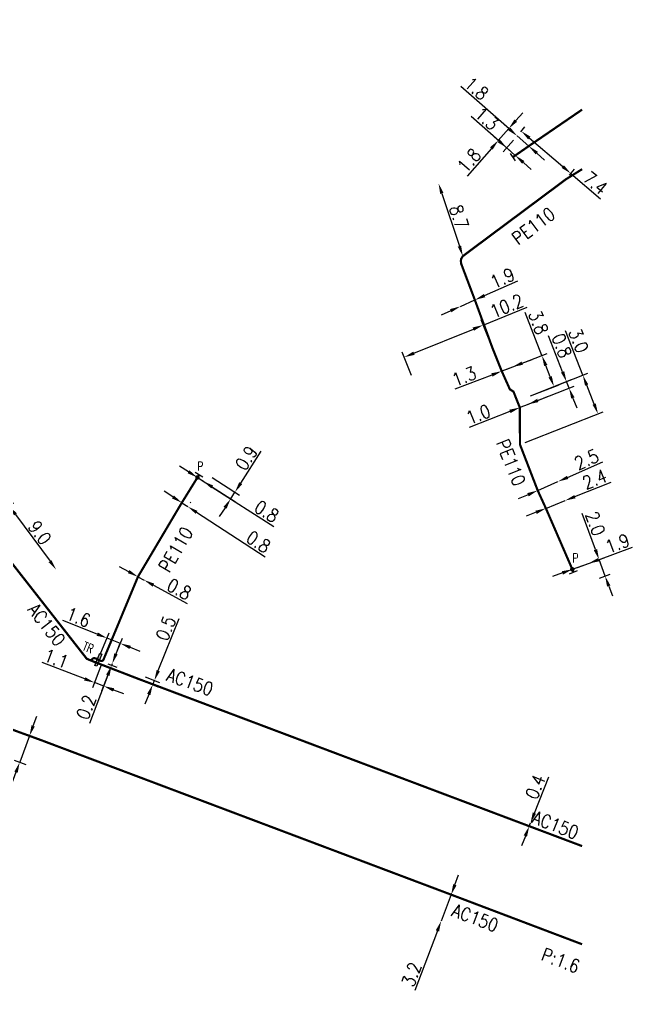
# Model space of a CAD drawing. Header units: millimetres. Extents: x 155997 to 157006, y 121209 to 122008.
# Drawn here: x 156936.1 to 157005.7, y 121354.8 to 121465 of the extents above; entities that cross this region are included whole.
import ezdxf
from ezdxf.enums import TextEntityAlignment as Align

# ---------------------------------------------------------------- set-up
doc = ezdxf.new("R2010")
doc.units = ezdxf.units.MM
doc.linetypes.add('L_25_AP', pattern=[2000, 1000, 1000])
doc.linetypes.add('L_25_PE', pattern=[2000, 1000, 1000])
doc.layers.get('0').update_dxf_attribs({"linetype": 'CONTINUOUS'})
for name, color, linetype in [('L_150', 1, 'CONTINUOUS'), ('L_300', 7, 'CONTINUOUS'), ('L_340', 7, 'CONTINUOUS')]:
    doc.layers.add(name, color=color, linetype=linetype)
doc.styles.add('G_ROMANS', font='ROMANS.SHX', dxfattribs={"width": 0.75})
doc.styles.get("Standard").update_dxf_attribs({"font": 'romans.shx', "width": 0.85})
doc.dimstyles.get("Standard").update_dxf_attribs({"dimtxt": 1.5, "dimasz": 1.2, "dimexe": 0.625, "dimexo": 0.625, "dimgap": 0.25, "dimtad": 1, "dimdec": 1, "dimzin": 0, "dimdsep": 46, "dimtxsty": 'Standard', "dimcen": -0.5, "dimadec": 0, "dimazin": 0, "dimtfac": 1, "dimtdec": 1, "dimtmove": 0, "dimatfit": 3, "dimfxl": 0, "dimtolj": 1, "dimtzin": 0, "dimarcsym": 0})

# ---------------------------------------------------------------- blocks, each defined once
blk = doc.blocks.new('L_340_07')
at = {"color": 0, "linetype": 'Continuous', "const_width": 0.25, "flags": 128}
blk.add_lwpolyline([(0, 0), (0.35, 0)], dxfattribs=at)
at = {"color": 0, "linetype": 'Continuous', "flags": 128}
blk.add_lwpolyline([(0.35, -0.5), (0.35, 0.5)], dxfattribs=at)
at = {"color": 0, "linetype": 'Continuous', "width": 0.75, "flags": 3}
for tag, p in [('DEF_LEG', (0.72, -3.47)), ('DEF_COUP', (0.72, -5.97)), ('DEF_TYPE', (0.72, -8.47))]:
    blk.add_attdef(tag, text='', height=1.2, dxfattribs=at).set_placement(p, align=Align.MIDDLE)
blk = doc.blocks.new('*D21')
at = {"layer": 'L_150', "color": 0, "linetype": 'Continuous', "lineweight": -2, "transparency": 16777216}
for p, q in [((156991.73, 121452.54), (156986.23, 121457.36)), ((156993.05, 121452.21), (156993.05, 121452.21)), ((156993.95, 121450.59), (156992.63, 121451.74)), ((156994.36, 121451.06), (156994.36, 121451.06)), ((156994.85, 121449.8), (156995.75, 121449.01))]:
    blk.add_line(p, q, dxfattribs=at)
at = {"layer": 'L_150', "color": 0, "linetype": 'Continuous', "transparency": 16777216}
for points in [[(156991.86, 121452.69), (156991.6, 121452.38), (156992.63, 121451.74)], [(156994.98, 121449.95), (156994.72, 121449.65), (156993.95, 121450.59)]]:
    blk.add_solid(points, dxfattribs=at)
at = {"layer": 'L_150', "color": 0, "linetype": 'Continuous', "transparency": 16777216, "insert": (156988.02, 121457.13), "char_height": 1.5, "attachment_point": 5, "rotation": 318.7233}
blk.add_mtext('\\A1;1.8', dxfattribs=at)
blk = doc.blocks.new('*D22')
at = {"layer": 'L_340', "color": 0, "linetype": 'Continuous', "lineweight": -2, "transparency": 16777216}
for p, q in [((156992.47, 121453.48), (156993.26, 121454.38)), ((156991.68, 121452.58), (156990.49, 121451.23)), ((156992.16, 121452.16), (156991.21, 121452.99)), ((156991.95, 121449.95), (156990.02, 121451.64)), ((156989.7, 121450.33), (156986.94, 121447.18))]:
    blk.add_line(p, q, dxfattribs=at)
at = {"layer": 'L_340', "color": 0, "linetype": 'Continuous', "transparency": 16777216}
for points in [[(156992.32, 121453.61), (156992.62, 121453.35), (156991.68, 121452.58)], [(156989.55, 121450.46), (156989.85, 121450.19), (156990.49, 121451.23)]]:
    blk.add_solid(points, dxfattribs=at)
at = {"layer": 'L_340', "color": 0, "linetype": 'Continuous', "transparency": 16777216, "insert": (156987.17, 121448.96), "char_height": 1.5, "attachment_point": 5, "rotation": 48.7233}
blk.add_mtext('\\A1;1.8', dxfattribs=at)
blk = doc.blocks.new('*D23')
at = {"layer": 'L_340', "color": 0, "linetype": 'Continuous', "lineweight": -2, "transparency": 16777216}
for p, q in [((156990.54, 121451.18), (156987.4, 121453.95)), ((156992.22, 121451.27), (156991.03, 121449.92)), ((156992.42, 121449.53), (156991.45, 121450.39)), ((156993.33, 121448.74), (156994.23, 121447.95))]:
    blk.add_line(p, q, dxfattribs=at)
at = {"layer": 'L_340', "color": 0, "linetype": 'Continuous', "transparency": 16777216}
for points in [[(156990.68, 121451.33), (156990.41, 121451.03), (156991.45, 121450.39)], [(156993.46, 121448.89), (156993.19, 121448.59), (156992.42, 121449.53)]]:
    blk.add_solid(points, dxfattribs=at)
at = {"layer": 'L_340', "color": 0, "linetype": 'Continuous', "transparency": 16777216, "insert": (156989.18, 121453.71), "char_height": 1.5, "attachment_point": 5, "rotation": 318.7233}
blk.add_mtext('\\A1;1.3', dxfattribs=at)
blk = doc.blocks.new('*D172')
at = {"layer": 'L_150', "color": 0, "linetype": 'Continuous', "lineweight": -2, "transparency": 16777216}
for p, q in [((156994.59, 121374.9), (156996.21, 121379.02)), ((156994, 121373.41), (156994.15, 121373.78)), ((156993.56, 121372.29), (156993.12, 121371.18))]:
    blk.add_line(p, q, dxfattribs=at)
at = {"layer": 'L_150', "color": 0, "linetype": 'Continuous', "transparency": 16777216}
for points in [[(156994.4, 121374.97), (156994.77, 121374.82), (156994.15, 121373.78)], [(156993.37, 121372.37), (156993.75, 121372.22), (156994, 121373.41)]]:
    blk.add_solid(points, dxfattribs=at)
at = {"layer": 'L_150', "color": 0, "linetype": 'Continuous', "transparency": 16777216, "insert": (156994.69, 121377.88), "char_height": 1.5, "attachment_point": 5, "rotation": 68.5287}
blk.add_mtext('\\A1;0.4', dxfattribs=at)
blk = doc.blocks.new('*D173')
at = {"layer": 'L_150', "color": 0, "linetype": 'Continuous', "lineweight": -2, "transparency": 16777216}
for p, q in [((156985.56, 121366.76), (156985.98, 121367.88)), ((156985.14, 121365.64), (156984, 121362.64)), ((156983.58, 121361.52), (156981.02, 121354.75))]:
    blk.add_line(p, q, dxfattribs=at)
at = {"layer": 'L_150', "color": 0, "linetype": 'Continuous', "transparency": 16777216}
for points in [[(156985.37, 121366.83), (156985.75, 121366.69), (156985.14, 121365.64)], [(156983.39, 121361.59), (156983.77, 121361.45), (156984, 121362.64)]]:
    blk.add_solid(points, dxfattribs=at)
at = {"layer": 'L_150', "color": 0, "linetype": 'Continuous', "transparency": 16777216, "insert": (156980.65, 121356.59), "char_height": 1.5, "attachment_point": 5, "rotation": 69.2882}
blk.add_mtext('\\A1;3.2', dxfattribs=at)
blk = doc.blocks.new('*D820')
at = {"layer": 'L_150', "color": 0, "linetype": 'Continuous', "lineweight": -2, "transparency": 16777216}
for p, q in [((156937.71, 121384.79), (156938.12, 121385.91)), ((156937.29, 121383.66), (156936.18, 121380.66)), ((156938.01, 121383.39), (156936.7, 121383.88)), ((156936.9, 121380.39), (156935.59, 121380.88)), ((156935.76, 121379.53), (156934.18, 121375.25))]:
    blk.add_line(p, q, dxfattribs=at)
at = {"layer": 'L_150', "color": 0, "linetype": 'Continuous', "transparency": 16777216}
for points in [[(156937.52, 121384.85), (156937.89, 121384.72), (156937.29, 121383.66)], [(156935.57, 121379.6), (156935.95, 121379.46), (156936.18, 121380.66)]]:
    blk.add_solid(points, dxfattribs=at)
at = {"layer": 'L_150', "color": 0, "linetype": 'Continuous', "transparency": 16777216, "insert": (156933.79, 121377.08), "char_height": 1.5, "attachment_point": 5, "rotation": 69.6746}
blk.add_mtext('\\A1;3.2', dxfattribs=at)
blk = doc.blocks.new('*D819')
at = {"layer": 'L_150', "color": 0, "linetype": 'Continuous', "lineweight": -2, "transparency": 16777216}
for p, q in [((156951.9, 121391.06), (156954.26, 121396.97)), ((156950.41, 121390.36), (156952.04, 121389.71)), ((156950.22, 121389.9), (156951.85, 121389.24)), ((156951.27, 121389.48), (156951.46, 121389.94)), ((156950.83, 121388.36), (156950.38, 121387.25))]:
    blk.add_line(p, q, dxfattribs=at)
at = {"layer": 'L_150', "color": 0, "linetype": 'Continuous', "transparency": 16777216}
for points in [[(156951.72, 121391.13), (156952.09, 121390.98), (156951.46, 121389.94)], [(156950.64, 121388.44), (156951.01, 121388.29), (156951.27, 121389.48)]]:
    blk.add_solid(points, dxfattribs=at)
at = {"layer": 'L_150', "color": 0, "linetype": 'Continuous', "transparency": 16777216, "insert": (156952.75, 121395.86), "char_height": 1.5, "attachment_point": 5, "rotation": 68.2319}
blk.add_mtext('\\A1;0.5', dxfattribs=at)
blk = doc.blocks.new('*D884')
at = {"layer": 'L_150', "color": 0, "linetype": 'Continuous', "lineweight": -2, "transparency": 16777216}
for p, q in [((156932.46, 121407.89), (156935.49, 121410.12)), ((156935.7, 121408.79), (156939.62, 121403.48))]:
    blk.add_line(p, q, dxfattribs=at)
at = {"layer": 'L_150', "color": 0, "linetype": 'Continuous', "transparency": 16777216}
for points in [[(156935.86, 121408.9), (156935.54, 121408.67), (156934.98, 121409.75)], [(156939.78, 121403.59), (156939.46, 121403.36), (156940.33, 121402.51)]]:
    blk.add_solid(points, dxfattribs=at)
at = {"layer": 'L_150', "color": 0, "linetype": 'Continuous', "transparency": 16777216, "insert": (156938.46, 121406.72), "char_height": 1.5, "attachment_point": 5, "rotation": 306.4353}
blk.add_mtext('\\A1;9.0', dxfattribs=at)
blk = doc.blocks.new('*D1024')
at = {"layer": 'L_340', "color": 0, "linetype": 'Continuous', "lineweight": -2, "transparency": 16777216}
for p, q in [((156961.26, 121412.33), (156963.58, 121415.96)), ((156956.87, 121412.65), (156960.65, 121410.22)), ((156958.02, 121412.98), (156961.14, 121410.98)), ((156960.12, 121410.56), (156960.61, 121411.32)), ((156959.48, 121409.55), (156958.83, 121408.54))]:
    blk.add_line(p, q, dxfattribs=at)
at = {"layer": 'L_340', "color": 0, "linetype": 'Continuous', "transparency": 16777216}
for points in [[(156961.09, 121412.44), (156961.43, 121412.22), (156960.61, 121411.32)], [(156959.31, 121409.66), (156959.65, 121409.44), (156960.12, 121410.56)]]:
    blk.add_solid(points, dxfattribs=at)
at = {"layer": 'L_340', "color": 0, "linetype": 'Continuous', "transparency": 16777216, "insert": (156961.9, 121415.19), "char_height": 1.5, "attachment_point": 5, "rotation": 57.3448}
blk.add_mtext('\\A1;0.9', dxfattribs=at)
blk = doc.blocks.new('*D1025')
at = {"layer": 'L_340', "color": 0, "linetype": 'Continuous', "lineweight": -2, "transparency": 16777216}
for p, q in [((156955.34, 121413.63), (156954.32, 121414.28)), ((156956.35, 121412.98), (156957.02, 121412.55)), ((156958.03, 121411.9), (156965.01, 121407.43))]:
    blk.add_line(p, q, dxfattribs=at)
at = {"layer": 'L_340', "color": 0, "linetype": 'Continuous', "transparency": 16777216}
for points in [[(156955.44, 121413.8), (156955.23, 121413.46), (156956.35, 121412.98)], [(156958.14, 121412.07), (156957.92, 121411.74), (156957.02, 121412.55)]]:
    blk.add_solid(points, dxfattribs=at)
at = {"layer": 'L_340', "color": 0, "linetype": 'Continuous', "transparency": 16777216, "insert": (156964.21, 121409.13), "char_height": 1.5, "attachment_point": 5, "rotation": 327.3448}
blk.add_mtext('\\A1;0.8', dxfattribs=at)
blk = doc.blocks.new('*D1026')
at = {"layer": 'L_150', "color": 0, "linetype": 'Continuous', "lineweight": -2, "transparency": 16777216}
for p, q in [((156953.57, 121410.77), (156952.57, 121411.42)), ((156954.58, 121410.12), (156955.25, 121409.68)), ((156954.85, 121410.53), (156954.92, 121410.64)), ((156955.52, 121410.1), (156955.59, 121410.2)), ((156956.26, 121409.03), (156964.05, 121403.96))]:
    blk.add_line(p, q, dxfattribs=at)
at = {"layer": 'L_150', "color": 0, "linetype": 'Continuous', "transparency": 16777216}
for points in [[(156953.68, 121410.94), (156953.46, 121410.6), (156954.58, 121410.12)], [(156956.36, 121409.19), (156956.15, 121408.86), (156955.25, 121409.68)]]:
    blk.add_solid(points, dxfattribs=at)
at = {"layer": 'L_150', "color": 0, "linetype": 'Continuous', "transparency": 16777216, "insert": (156963.27, 121405.67), "char_height": 1.5, "attachment_point": 5, "rotation": 327.0103}
blk.add_mtext('\\A1;0.8', dxfattribs=at)
blk = doc.blocks.new('*D1027')
at = {"layer": 'L_150', "color": 0, "linetype": 'Continuous', "lineweight": -2, "transparency": 16777216}
for p, q in [((156948.55, 121402.29), (156947.49, 121402.86)), ((156949.6, 121401.72), (156950.3, 121401.34)), ((156951.36, 121400.76), (156955.2, 121398.68))]:
    blk.add_line(p, q, dxfattribs=at)
at = {"layer": 'L_150', "color": 0, "linetype": 'Continuous', "transparency": 16777216}
for points in [[(156948.64, 121402.47), (156948.45, 121402.12), (156949.6, 121401.72)], [(156951.45, 121400.94), (156951.26, 121400.59), (156950.3, 121401.34)]]:
    blk.add_solid(points, dxfattribs=at)
at = {"layer": 'L_150', "color": 0, "linetype": 'Continuous', "transparency": 16777216, "insert": (156954.28, 121400.31), "char_height": 1.5, "attachment_point": 5, "rotation": 331.4888}
blk.add_mtext('\\A1;0.8', dxfattribs=at)
blk = doc.blocks.new('*D1028')
at = {"layer": 'L_150', "color": 0, "linetype": 'Continuous', "lineweight": -2, "transparency": 16777216}
for p, q in [((156943.56, 121390.13), (156938.73, 121391.97)), ((156945.48, 121391.78), (156944.46, 121389.11)), ((156946.46, 121391.27), (156945.48, 121388.72)), ((156945.71, 121389.31), (156944.68, 121389.7)), ((156946.83, 121388.88), (156947.95, 121388.45))]:
    blk.add_line(p, q, dxfattribs=at)
at = {"layer": 'L_150', "color": 0, "linetype": 'Continuous', "transparency": 16777216}
for points in [[(156943.63, 121390.31), (156943.49, 121389.94), (156944.68, 121389.7)], [(156946.9, 121389.06), (156946.76, 121388.69), (156945.71, 121389.31)]]:
    blk.add_solid(points, dxfattribs=at)
at = {"layer": 'L_150', "color": 0, "linetype": 'Continuous', "transparency": 16777216, "insert": (156940.32, 121392.43), "char_height": 1.5, "attachment_point": 5, "rotation": 339.0908}
blk.add_mtext('\\A1;1.1', dxfattribs=at)
blk = doc.blocks.new('L_340_19')
at = {"linetype": 'Continuous'}
blk.add_hatch(color=0, dxfattribs=at).paths.add_polyline_path([(0.12, 0.75), (-0.12, 0.75), (-0.12, -0.75), (0.12, -0.75)])
at = {"color": 0, "linetype": 'Continuous'}
blk.add_lwpolyline([(-0.12, 0.75), (0.12, 0.75), (0.12, -0.75), (-0.12, -0.75)], close=True, dxfattribs=at)
at = {"color": 0, "linetype": 'Continuous', "width": 0.75}
for tag, height, flags, p in [('TR', 1, 8, (0, 1.98)), ('DEF_LEG', 1.2, 3, (0, -5)), ('DEF_COUP', 1.2, 3, (0, -7.5)), ('DEF_TYPE', 1.2, 3, (0, -10))]:
    blk.add_attdef(tag, text='', height=height, dxfattribs=dict(at, flags=flags)).set_placement(p, align=Align.MIDDLE)
blk = doc.blocks.new('*D1029')
at = {"layer": 'L_150', "color": 0, "linetype": 'Continuous', "lineweight": -2, "transparency": 16777216}
blk.add_line((156984.09, 121445.21), (156986.08, 121439.24), dxfattribs=at)
at = {"layer": 'L_150', "color": 0, "linetype": 'Continuous', "transparency": 16777216}
for points in [[(156984.27, 121445.28), (156983.9, 121445.15), (156983.71, 121446.35)], [(156986.27, 121439.3), (156985.89, 121439.17), (156986.46, 121438.1)]]:
    blk.add_solid(points, dxfattribs=at)
at = {"layer": 'L_150', "color": 0, "linetype": 'Continuous', "transparency": 16777216, "insert": (156986.03, 121442.54), "char_height": 1.5, "attachment_point": 5, "rotation": 288.4654}
blk.add_mtext('\\A1;8.7', dxfattribs=at)
blk = doc.blocks.new('*D1030')
at = {"layer": 'L_150', "color": 0, "linetype": 'Continuous', "lineweight": -2, "transparency": 16777216}
for p, q in [((156988.93, 121433.62), (156992.7, 121435.29)), ((156986.19, 121432.4), (156987.83, 121433.13)), ((156985.09, 121431.91), (156984, 121431.42))]:
    blk.add_line(p, q, dxfattribs=at)
at = {"layer": 'L_150', "color": 0, "linetype": 'Continuous', "transparency": 16777216}
for points in [[(156988.85, 121433.8), (156989.01, 121433.44), (156987.83, 121433.13)], [(156985.01, 121432.09), (156985.17, 121431.73), (156986.19, 121432.4)]]:
    blk.add_solid(points, dxfattribs=at)
at = {"layer": 'L_150', "color": 0, "linetype": 'Continuous', "transparency": 16777216, "insert": (156990.96, 121435.61), "char_height": 1.5, "attachment_point": 5, "rotation": 23.9606}
blk.add_mtext('\\A1;1.9', dxfattribs=at)
blk = doc.blocks.new('*D1031')
at = {"layer": 'L_150', "color": 0, "linetype": 'Continuous', "lineweight": -2, "transparency": 16777216}
for p, q in [((156988.77, 121430.28), (156993.77, 121432.32)), ((156989.61, 121428.22), (156988.53, 121430.86)), ((156980.92, 121427.08), (156987.66, 121429.83)), ((156980.64, 121424.57), (156979.57, 121427.21))]:
    blk.add_line(p, q, dxfattribs=at)
at = {"layer": 'L_150', "color": 0, "linetype": 'Continuous', "transparency": 16777216}
for points in [[(156987.58, 121430.01), (156987.73, 121429.64), (156988.77, 121430.28)], [(156980.84, 121427.27), (156980.99, 121426.9), (156979.81, 121426.63)]]:
    blk.add_solid(points, dxfattribs=at)
at = {"layer": 'L_150', "color": 0, "linetype": 'Continuous', "transparency": 16777216, "insert": (156991.45, 121432.45), "char_height": 1.5, "attachment_point": 5, "rotation": 22.181}
blk.add_mtext('\\A1;10.2', dxfattribs=at)
blk = doc.blocks.new('*D1042')
at = {"layer": 'L_150', "color": 0, "linetype": 'Continuous', "lineweight": -2, "transparency": 16777216}
for p, q in [((156995.44, 121426.82), (156993.55, 121431.7)), ((156991.46, 121425.27), (156996.02, 121427.04)), ((156996.37, 121424.41), (156995.87, 121425.7)), ((156994.15, 121422.26), (156997.39, 121423.51))]:
    blk.add_line(p, q, dxfattribs=at)
at = {"layer": 'L_150', "color": 0, "linetype": 'Continuous', "transparency": 16777216}
for points in [[(156996.06, 121425.77), (156995.69, 121425.63), (156995.44, 121426.82)], [(156996.56, 121424.48), (156996.19, 121424.33), (156996.81, 121423.29)]]:
    blk.add_solid(points, dxfattribs=at)
at = {"layer": 'L_150', "color": 0, "linetype": 'Continuous', "transparency": 16777216, "insert": (156995.05, 121430.58), "char_height": 1.5, "attachment_point": 5, "rotation": 291.1893}
blk.add_mtext('\\A1;3.8', dxfattribs=at)
blk = doc.blocks.new('*D1043')
at = {"layer": 'L_340', "color": 0, "linetype": 'Continuous', "lineweight": -2, "transparency": 16777216}
for p, q in [((157001.85, 121403.64), (157005.73, 121405.06)), ((156998.89, 121402.56), (157000.72, 121403.23)), ((156997.76, 121402.15), (156996.63, 121401.74))]:
    blk.add_line(p, q, dxfattribs=at)
at = {"layer": 'L_340', "color": 0, "linetype": 'Continuous', "transparency": 16777216}
for points in [[(157001.78, 121403.83), (157001.92, 121403.46), (157000.72, 121403.23)], [(156997.69, 121402.34), (156997.83, 121401.96), (156998.89, 121402.56)]]:
    blk.add_solid(points, dxfattribs=at)
at = {"layer": 'L_340', "color": 0, "linetype": 'Continuous', "transparency": 16777216, "insert": (157004.01, 121405.5), "char_height": 1.5, "attachment_point": 5, "rotation": 20.0475}
blk.add_mtext('\\A1;1.9', dxfattribs=at)
blk = doc.blocks.new('*D1044')
at = {"layer": 'L_340', "color": 0, "linetype": 'Continuous', "lineweight": -2, "transparency": 16777216}
for p, q in [((157001.51, 121404.8), (157000.01, 121408.9)), ((156999.48, 121402.78), (157002.51, 121403.88)), ((157002.61, 121401.79), (157001.92, 121403.67)), ((157001.99, 121401.57), (157003.19, 121402.01)), ((157003.02, 121400.66), (157003.43, 121399.54))]:
    blk.add_line(p, q, dxfattribs=at)
at = {"layer": 'L_340', "color": 0, "linetype": 'Continuous', "transparency": 16777216}
for points in [[(157001.7, 121404.87), (157001.32, 121404.73), (157001.92, 121403.67)], [(157003.21, 121400.73), (157002.83, 121400.6), (157002.61, 121401.79)]]:
    blk.add_solid(points, dxfattribs=at)
at = {"layer": 'L_340', "color": 0, "linetype": 'Continuous', "transparency": 16777216, "insert": (157001.49, 121407.76), "char_height": 1.5, "attachment_point": 5, "rotation": 290.0475}
blk.add_mtext('\\A1;2.0', dxfattribs=at)
blk = doc.blocks.new('*D1045')
at = {"layer": 'L_150', "color": 0, "linetype": 'Continuous', "lineweight": -2, "transparency": 16777216}
for p, q in [((156997.79, 121424.98), (156996.19, 121429.05)), ((156993.51, 121421.15), (156999.1, 121423.34)), ((156994.15, 121422.26), (156998.81, 121424.09)), ((156998.52, 121423.12), (156998.23, 121423.86)), ((156998.96, 121422), (156999.4, 121420.88))]:
    blk.add_line(p, q, dxfattribs=at)
at = {"layer": 'L_150', "color": 0, "linetype": 'Continuous', "transparency": 16777216}
for points in [[(156997.97, 121425.05), (156997.6, 121424.9), (156998.23, 121423.86)], [(156999.14, 121422.07), (156998.77, 121421.93), (156998.52, 121423.12)]]:
    blk.add_solid(points, dxfattribs=at)
at = {"layer": 'L_150', "color": 0, "linetype": 'Continuous', "transparency": 16777216, "insert": (156997.7, 121427.94), "char_height": 1.5, "attachment_point": 5, "rotation": 291.4439}
blk.add_mtext('\\A1;0.8', dxfattribs=at)
blk = doc.blocks.new('*D1046')
at = {"layer": 'L_150', "color": 0, "linetype": 'Continuous', "lineweight": -2, "transparency": 16777216}
for p, q in [((156999.18, 121410.81), (157003.29, 121412.47)), ((156995.89, 121409.48), (156998.07, 121410.36)), ((156994.78, 121409.03), (156993.66, 121408.58))]:
    blk.add_line(p, q, dxfattribs=at)
at = {"layer": 'L_150', "color": 0, "linetype": 'Continuous', "transparency": 16777216}
for points in [[(156999.11, 121410.99), (156999.26, 121410.62), (156998.07, 121410.36)], [(156994.7, 121409.21), (156994.85, 121408.84), (156995.89, 121409.48)]]:
    blk.add_solid(points, dxfattribs=at)
at = {"layer": 'L_150', "color": 0, "linetype": 'Continuous', "transparency": 16777216, "insert": (157001.42, 121412.79), "char_height": 1.5, "attachment_point": 5, "rotation": 22.0254}
blk.add_mtext('\\A1;2.4', dxfattribs=at)
blk = doc.blocks.new('*D1107')
at = {"layer": 'L_150', "color": 0, "linetype": 'Continuous', "lineweight": -2, "transparency": 16777216}
for p, q in [((156947.11, 121392.97), (156947.54, 121394.09)), ((156946.17, 121391.83), (156947.19, 121391.44)), ((156946.68, 121391.85), (156946.61, 121391.66)), ((156947.26, 121391.63), (156947.26, 121391.63)), ((156946.18, 121390.54), (156944.09, 121385.08))]:
    blk.add_line(p, q, dxfattribs=at)
at = {"layer": 'L_150', "color": 0, "linetype": 'Continuous', "transparency": 16777216}
for points in [[(156946.92, 121393.04), (156947.29, 121392.9), (156946.68, 121391.85)], [(156945.99, 121390.61), (156946.37, 121390.47), (156946.61, 121391.66)]]:
    blk.add_solid(points, dxfattribs=at)
at = {"layer": 'L_150', "color": 0, "linetype": 'Continuous', "transparency": 16777216, "insert": (156943.73, 121386.92), "char_height": 1.5, "attachment_point": 5, "rotation": 69.0908}
blk.add_mtext('\\A1;0.2', dxfattribs=at)
blk = doc.blocks.new('*D1110')
at = {"layer": 'L_340', "color": 0, "linetype": 'Continuous', "lineweight": -2, "transparency": 16777216}
for p, q in [((156944.97, 121395.2), (156941.08, 121396.76)), ((156945.33, 121392.88), (156946.32, 121395.34)), ((156947.6, 121394.15), (156946.09, 121394.76)), ((156946.91, 121392.43), (156947.83, 121394.73)), ((156948.71, 121393.71), (156949.83, 121393.26))]:
    blk.add_line(p, q, dxfattribs=at)
at = {"layer": 'L_340', "color": 0, "linetype": 'Continuous', "transparency": 16777216}
for points in [[(156945.05, 121395.39), (156944.9, 121395.02), (156946.09, 121394.76)], [(156948.79, 121393.89), (156948.64, 121393.52), (156947.6, 121394.15)]]:
    blk.add_solid(points, dxfattribs=at)
at = {"layer": 'L_340', "color": 0, "linetype": 'Continuous', "transparency": 16777216, "insert": (156942.84, 121397.13), "char_height": 1.5, "attachment_point": 5, "rotation": 338.2319}
blk.add_mtext('\\A1;1.6', dxfattribs=at)
blk = doc.blocks.new('*D1114')
at = {"layer": 'L_150', "color": 0, "linetype": 'Continuous', "lineweight": -2, "transparency": 16777216}
for p, q in [((156993.04, 121452.22), (156993.5, 121452.76)), ((156994.01, 121451.51), (156997.81, 121448.26)), ((156998.57, 121447.3), (156999.13, 121447.96)), ((156998.72, 121447.48), (157002.09, 121444.6))]:
    blk.add_line(p, q, dxfattribs=at)
at = {"layer": 'L_150', "color": 0, "linetype": 'Continuous', "transparency": 16777216}
for points in [[(156994.14, 121451.66), (156993.88, 121451.35), (156993.1, 121452.29)], [(156997.94, 121448.41), (156997.68, 121448.11), (156998.72, 121447.48)]]:
    blk.add_solid(points, dxfattribs=at)
at = {"layer": 'L_150', "color": 0, "linetype": 'Continuous', "transparency": 16777216, "insert": (157001.51, 121446.41), "char_height": 1.5, "attachment_point": 5, "rotation": 319.5135}
blk.add_mtext('\\A1;7.4', dxfattribs=at)
blk = doc.blocks.new('*D1163')
at = {"layer": 'L_150', "color": 0, "linetype": 'Continuous', "lineweight": -2, "transparency": 16777216}
for p, q in [((156992.09, 121425.52), (156990.88, 121425.05)), ((156993.21, 121425.95), (156994.33, 121426.39)), ((156989.76, 121424.61), (156985.56, 121422.99))]:
    blk.add_line(p, q, dxfattribs=at)
at = {"layer": 'L_150', "color": 0, "linetype": 'Continuous', "transparency": 16777216}
for points in [[(156993.13, 121426.14), (156993.28, 121425.77), (156992.09, 121425.52)], [(156989.68, 121424.8), (156989.83, 121424.43), (156990.88, 121425.05)]]:
    blk.add_solid(points, dxfattribs=at)
at = {"layer": 'L_150', "color": 0, "linetype": 'Continuous', "transparency": 16777216, "insert": (156986.6, 121424.46), "char_height": 1.5, "attachment_point": 5, "rotation": 21.1893}
blk.add_mtext('\\A1;1.3', dxfattribs=at)
blk = doc.blocks.new('*D1164')
at = {"layer": 'L_150', "color": 0, "linetype": 'Continuous', "lineweight": -2, "transparency": 16777216}
for p, q in [((156993.86, 121421.28), (156992.93, 121420.92)), ((156994.98, 121421.72), (156996.09, 121422.16)), ((156991.81, 121420.48), (156987.2, 121418.67))]:
    blk.add_line(p, q, dxfattribs=at)
at = {"layer": 'L_150', "color": 0, "linetype": 'Continuous', "transparency": 16777216}
for points in [[(156994.9, 121421.91), (156995.05, 121421.54), (156993.86, 121421.28)], [(156991.74, 121420.67), (156991.88, 121420.29), (156992.93, 121420.92)]]:
    blk.add_solid(points, dxfattribs=at)
at = {"layer": 'L_150', "color": 0, "linetype": 'Continuous', "transparency": 16777216, "insert": (156988.22, 121420.15), "char_height": 1.5, "attachment_point": 5, "rotation": 21.4439}
blk.add_mtext('\\A1;1.0', dxfattribs=at)
blk = doc.blocks.new('*D1166')
at = {"layer": 'L_150', "color": 0, "linetype": 'Continuous', "lineweight": -2, "transparency": 16777216}
for p, q in [((156998.35, 121412.99), (157002.36, 121414.74)), ((156994.96, 121411.51), (156997.25, 121412.51)), ((156993.86, 121411.03), (156992.76, 121410.55))]:
    blk.add_line(p, q, dxfattribs=at)
at = {"layer": 'L_150', "color": 0, "linetype": 'Continuous', "transparency": 16777216}
for points in [[(156998.27, 121413.17), (156998.43, 121412.81), (156997.25, 121412.51)], [(156993.78, 121411.21), (156993.94, 121410.84), (156994.96, 121411.51)]]:
    blk.add_solid(points, dxfattribs=at)
at = {"layer": 'L_150', "color": 0, "linetype": 'Continuous', "transparency": 16777216, "insert": (157000.5, 121415.02), "char_height": 1.5, "attachment_point": 5, "rotation": 23.623}
blk.add_mtext('\\A1;2.5', dxfattribs=at)
blk = doc.blocks.new('*D1169')
at = {"layer": 'L_150', "color": 0, "linetype": 'Continuous', "lineweight": -2, "transparency": 16777216}
for p, q in [((157000.08, 121424.59), (156998.1, 121429.63)), ((156994.15, 121422.26), (157000.66, 121424.82)), ((157001.37, 121421.31), (157000.52, 121423.47)), ((156993.53, 121416.95), (157002.39, 121420.42))]:
    blk.add_line(p, q, dxfattribs=at)
at = {"layer": 'L_150', "color": 0, "linetype": 'Continuous', "transparency": 16777216}
for points in [[(157000.7, 121423.54), (157000.33, 121423.4), (157000.08, 121424.59)], [(157001.55, 121421.39), (157001.18, 121421.24), (157001.8, 121420.2)]]:
    blk.add_solid(points, dxfattribs=at)
at = {"layer": 'L_150', "color": 0, "linetype": 'Continuous', "transparency": 16777216, "insert": (156999.61, 121428.52), "char_height": 1.5, "attachment_point": 5, "rotation": 291.4439}
blk.add_mtext('\\A1;3.0', dxfattribs=at)
blk = doc.blocks.new('L_300_12')
at = {"color": 0, "linetype": 'Continuous', "const_width": 0.248, "flags": 128}
blk.add_lwpolyline([(-0.13, 0, 1), (0.13, 0, 1)], format="xyb", close=True, dxfattribs=at)
at = {"linetype": 'Continuous', "style": 'G_ROMANS', "width": 0.75}
blk.add_attdef('P', text='', height=1, dxfattribs=at).set_placement((0, 1.33), align=Align.MIDDLE_CENTER)
at = {"color": 0, "linetype": 'Continuous', "width": 0.75, "flags": 3}
for tag, p in [('DEF_LEG', (0, -5)), ('DEF_COUP', (0, -7.5)), ('DEF_TYPE', (0, -10))]:
    blk.add_attdef(tag, text='', height=1.2, dxfattribs=at).set_placement(p, align=Align.MIDDLE)

msp = doc.modelspace()

# ---------------------------------------------------------------- linework, layer by layer
at = {"layer": 'L_150', "linetype": 'L_25_AP', "ltscale": 0.5, "const_width": 0.25, "flags": 128}
msp.add_lwpolyline([(156682.82, 121615.71), (156686.26, 121622.69), (156700.91, 121613.98), (156710.34, 121608.3), (156722.6, 121600.74), (156740.3, 121589.92), (156749.24, 121583.91), (156769.42, 121570.91), (156771.99, 121568.95), (156783.78, 121560), (156784.5, 121559.45), (156787.48, 121555.99), (156794.47, 121547.95), (156794.24, 121547.71), (156795.69, 121546.32), (156795.91, 121546.57), (156802.94, 121539.07), (156802.94, 121539.07), (156813.26, 121529.54), (156822.38, 121521.14), (156829.66, 121514.47), (156840.39, 121504.52), (156846.38, 121499.04), (156846.38, 121499.04), (156857.23, 121489.28), (156868.34, 121479.34), (156880.86, 121467.49), (156890.43, 121458.19), (156901.29, 121447.93), (156907.26, 121440.83), (156910.63, 121436.31), (156931.96, 121407.52), (156943.79, 121392.41), (156943.79, 121392.41), (156944.31, 121392.19), (156949.64, 121390.13), (156994, 121373.41), (157000, 121371.15)], dxfattribs=at)
at = {"layer": 'L_150', "linetype": 'L_25_PE', "ltscale": 0.5, "const_width": 0.25, "flags": 128}
for points in [[(157000, 121454.73), (156993.95, 121450.59), (156992.42, 121449.53)], [(157000, 121447.97), (156998.16, 121446.82), (156986.46, 121438.1), (156986.28, 121437.8), (156986.24, 121437.55), (156986.28, 121437.23), (156987.83, 121433.13), (156989.84, 121427.64), (156990.88, 121425.05), (156991.8, 121422.99), (156992.21, 121422.73), (156992.93, 121420.92), (156992.95, 121416.72), (156994.96, 121411.51), (156995.89, 121409.48), (156998.89, 121402.56)]]:
    msp.add_lwpolyline(points, dxfattribs=at)
at = {"layer": 'L_150', "linetype": 'L_25_AP', "ltscale": 0.5, "const_width": 0.25}
msp.add_lwpolyline([(157000, 121360.01), (156985.14, 121365.64), (156938.6, 121383.18), (156921.76, 121389.32), (156920.35, 121389.83), (156919.73, 121388.11), (156911.04, 121391.26), (156901.75, 121394.62), (156892.07, 121398.27), (156880.48, 121402.64), (156873.61, 121404.1), (156860.28, 121406.11), (156835.61, 121409.47), (156814.28, 121412.36), (156810.68, 121412.71), (156801.21, 121411.27), (156795.08, 121410.35), (156783.66, 121408.25), (156782.86, 121408.06), (156775.3, 121405.94), (156752.93, 121401.85)], dxfattribs=at)
at = {"layer": 'L_150', "linetype": 'L_25_PE', "ltscale": 0.5, "const_width": 0.25, "flags": 128}
msp.add_lwpolyline([(156945.11, 121392.3), (156945.35, 121392.18, 0.424703), (156945.69, 121392.32), (156949.6, 121401.72), (156954.51, 121410.01), (156956.35, 121412.98)], format="xyb", dxfattribs=at)
at = {"layer": 'L_150', "linetype": 'L_25_AP', "ltscale": 0.5, "const_width": 0.25, "flags": 128}
msp.add_lwpolyline([(156944.31, 121392.19), (156944.31, 121392.19, -0.408375), (156944.75, 121392.48), (156945.11, 121392.3)], format="xyb", dxfattribs=at)

# ---------------------------------------------------------------- block references
at = {"layer": 'L_300', "ltscale": 0.5}
ref = msp.add_blockref('L_300_12', (156956.35, 121412.98), dxfattribs=dict(at, rotation=345.5037100050942))
ref.add_attrib('P', 'P', dxfattribs={"layer": '0', "linetype": 'Continuous', "height": 1, "style": 'G_ROMANS', "width": 0.75}).set_placement((156956.68, 121414.27), align=Align.MIDDLE_CENTER)
ref = msp.add_blockref('L_300_12', (156998.89, 121402.56), dxfattribs=dict(at, rotation=344.3434402592119))
ref.add_attrib('P', 'P', dxfattribs={"layer": '0', "linetype": 'Continuous', "height": 1, "style": 'G_ROMANS', "width": 0.75}).set_placement((156999.25, 121403.85), align=Align.MIDDLE_CENTER)
at = {"layer": 'L_340'}
for p, rotation in [((156992.42, 121449.53), 214.6870694850134), ((156956.35, 121412.98), 58.30450043642232), ((156998.89, 121402.56), 292.0461510741371)]:
    msp.add_blockref('L_340_07', p, dxfattribs=dict(at, rotation=rotation))
ref = msp.add_blockref('L_340_19', (156945.1, 121392.3), dxfattribs=dict(at, rotation=157.8910840393147))
ref.add_attrib('TR', 'TR', dxfattribs={"layer": '0', "color": 0, "linetype": 'Continuous', "height": 1, "rotation": 337.9697, "style": 'G_ROMANS', "width": 0.75, "flags": 8}).set_placement((156943.95, 121393.69), align=Align.MIDDLE)

# ---------------------------------------------------------------- texts
at = {"layer": 'L_150', "linetype": 'Continuous', "width": 0.85}
for rotation, p in [(36.8278, (156994.47, 121441.52)), (292.0462, (156991.92, 121414.68))]:
    msp.add_text('PE110', height=1.5, rotation=rotation, dxfattribs=at).set_placement(p, align=Align.MIDDLE)
for s, rotation, p in [('PE110', 59.3721, (156953.15, 121402.07)), ('AC150', 308.068, (156936.98, 121397.94)), ('AC150', 338.9447, (156994.18, 121373.82)), ('AC150', 339.2828, (156985.07, 121363.26)), ('P:1.6', 339.3416, (156995.23, 121358.25))]:
    msp.add_text(s, height=1.5, rotation=rotation, dxfattribs=at).set_placement(p)
at = {"layer": 'L_150', "linetype": 'Continuous', "ltscale": 0.5, "width": 0.85}
msp.add_text('AC150', height=1.5, rotation=340.267, dxfattribs=at).set_placement((156952.7, 121389.98))

# ---------------------------------------------------------------- dimensions: what is measured, and where the dimension line sits
at = {"layer": 'L_150', "linetype": 'Continuous'}
for base, p1, p2, angle, override, picture, middle in [((156992.63, 121451.74), (156993.95, 121450.59), (156992.63, 121451.74), 318.7233, {"dimatfit": 0}, '*D21', (156987.36, 121456.38)), ((156996.81, 121423.29), (156990.88, 121425.05), (156993.57, 121422.03), 111.1893, {"dimexe": 0.625, "dimexo": 0.625}, '*D1042', (156994.12, 121430.22)), ((156998.52, 121423.12), (156993.57, 121422.03), (156992.93, 121420.92), 291.4439, {"dimexe": 0.625, "dimexo": 0.625}, '*D1045', (156996.77, 121427.57)), ((156992.09, 121425.52), (156990.88, 121425.05), (156992.09, 121425.52), 201.1893, {"dimexe": 0.625, "dimexo": 0.625}, '*D1163', (156986.96, 121423.53)), ((156993.86, 121421.28), (156992.93, 121420.92), (156993.86, 121421.28), 201.4439, {"dimexe": 0.625, "dimexo": 0.625}, '*D1164', (156988.59, 121419.21)), ((156994.96, 121411.51), (156997.25, 121412.51), (156994.96, 121411.51), 23.623, {"dimexe": 0.625, "dimexo": 0.625}, '*D1166', (157000.9, 121414.11)), ((156995.89, 121409.48), (156998.07, 121410.36), (156995.89, 121409.48), 202.0254, {"dimexe": 0.625, "dimexo": 0.625}, '*D1046', (157001.79, 121411.87)), ((156954.58, 121410.12), (156955.18, 121409.57), (156954.51, 121410.01), 327.0103, {"dimexe": 0.625, "dimexo": 0.625}, '*D1026', (156962.72, 121404.83)), ((156940.33, 121402.51), (156931.96, 121407.52), (156940.33, 121402.51), 126.4353, {"dimatfit": 0}, '*D884', (156937.66, 121406.13)), ((156951.46, 121389.94), (156949.64, 121390.13), (156949.83, 121390.59), 248.2319, {"dimatfit": 0}, '*D819', (156953.67, 121395.49)), ((156944.68, 121389.7), (156946.68, 121391.85), (156945.7, 121392.36), 339.0908, {"dimexe": 0.625, "dimexo": 0.625}, '*D1028', (156939.96, 121391.5)), ((156946.61, 121391.66), (156946.68, 121391.85), (156945.58, 121392.06), 69.0908, {"dimexe": 0.625, "dimexo": 0.625}, '*D1107', (156944.66, 121386.57)), ((156936.18, 121380.66), (156938.6, 121383.18), (156937.49, 121380.18), 69.6746, {"dimatfit": 0}, '*D820', (156934.73, 121376.74)), ((156994.15, 121373.78), (156994, 121373.41), (156994.15, 121373.78), 248.5287, {"dimatfit": 0}, '*D172', (156995.62, 121377.52)), ((156984, 121362.64), (156985.14, 121365.64), (156984, 121362.64), 69.2882, {"dimatfit": 0}, '*D173', (156981.58, 121356.24))]:
    dim = msp.add_linear_dim(base=base, p1=p1, p2=p2, angle=angle, dimstyle='Standard', override=override, dxfattribs=at)
    dim.commit()
    dim.dimension.update_dxf_attribs({"geometry": picture, "text_midpoint": middle, "dimtype": 160})
for base, p1, p2, angle, picture, middle in [((156998.72, 121447.48), (156992.63, 121451.74), (156998.16, 121446.82), 319.5135, '*D1114', (157000.87, 121445.65)), ((156986.46, 121438.1), (156983.71, 121446.35), (156986.46, 121438.1), 288.4654, '*D1029', (156985.08, 121442.22)), ((156949.6, 121401.72), (156950.3, 121401.34), (156949.6, 121401.72), 151.4888, '*D1027', (156953.81, 121399.43))]:
    dim = msp.add_linear_dim(base=base, p1=p1, p2=p2, angle=angle, dimstyle='Standard', dxfattribs=at)
    dim.commit()
    dim.dimension.update_dxf_attribs({"geometry": picture, "text_midpoint": middle, "dimtype": 160})
for base, p1, p2, angle, text, picture, middle in [((156987.83, 121433.13), (156986.19, 121432.4), (156987.83, 121433.13), 23.9606, '1.9', '*D1030', (156991.36, 121434.7)), ((157001.8, 121420.2), (156993.57, 121422.03), (156992.95, 121416.72), 291.4439, '3.0', '*D1169', (156998.68, 121428.16))]:
    dim = msp.add_linear_dim(base=base, p1=p1, p2=p2, angle=angle, text=text, dimstyle='Standard', override={"dimexe": 0.625, "dimexo": 0.625}, dxfattribs=at)
    dim.commit()
    dim.dimension.update_dxf_attribs({"geometry": picture, "text_midpoint": middle, "dimtype": 160})
dim = msp.add_linear_dim(base=(156979.81, 121426.63), p1=(156989.84, 121427.64), p2=(156980.88, 121423.99), angle=202.181, text='10.2', dimstyle='Standard', dxfattribs=at)
dim.commit()
dim.dimension.update_dxf_attribs({"geometry": '*D1031', "text_midpoint": (156991.82, 121431.53), "dimtype": 160})
at = {"layer": 'L_340', "linetype": 'Continuous'}
for base, angle, picture, middle in [((156991.45, 121450.39), 318.7233, '*D23', (156988.52, 121452.96)), ((156991.68, 121452.58), 228.7233, '*D22', (156987.92, 121448.3))]:
    dim = msp.add_linear_dim(base=base, p1=(156992.42, 121449.53), p2=(156992.63, 121451.74), angle=angle, dimstyle='Standard', override={"dimatfit": 0}, dxfattribs=at)
    dim.commit()
    dim.dimension.update_dxf_attribs({"geometry": picture, "text_midpoint": middle, "dimtype": 160})
for base, p1, p2, angle, picture, middle in [((156960.12, 121410.56), (156957.49, 121413.32), (156956.35, 121412.98), 57.3448, '*D1024', (156962.74, 121414.65)), ((156956.35, 121412.98), (156957.02, 121412.55), (156956.35, 121412.98), 147.3448, '*D1025', (156963.67, 121408.29)), ((157001.92, 121403.67), (157001.41, 121401.35), (156998.89, 121402.56), 110.0475, '*D1044', (157000.56, 121407.41)), ((156998.89, 121402.56), (157000.72, 121403.23), (156998.89, 121402.56), 20.0475, '*D1043', (157004.35, 121404.56)), ((156946.09, 121394.76), (156946.68, 121391.85), (156945.1, 121392.3), 338.2319, '*D1110', (156942.47, 121396.2))]:
    dim = msp.add_linear_dim(base=base, p1=p1, p2=p2, angle=angle, dimstyle='Standard', dxfattribs=at)
    dim.commit()
    dim.dimension.update_dxf_attribs({"geometry": picture, "text_midpoint": middle, "dimtype": 160})

doc.saveas('drawing.dxf')
